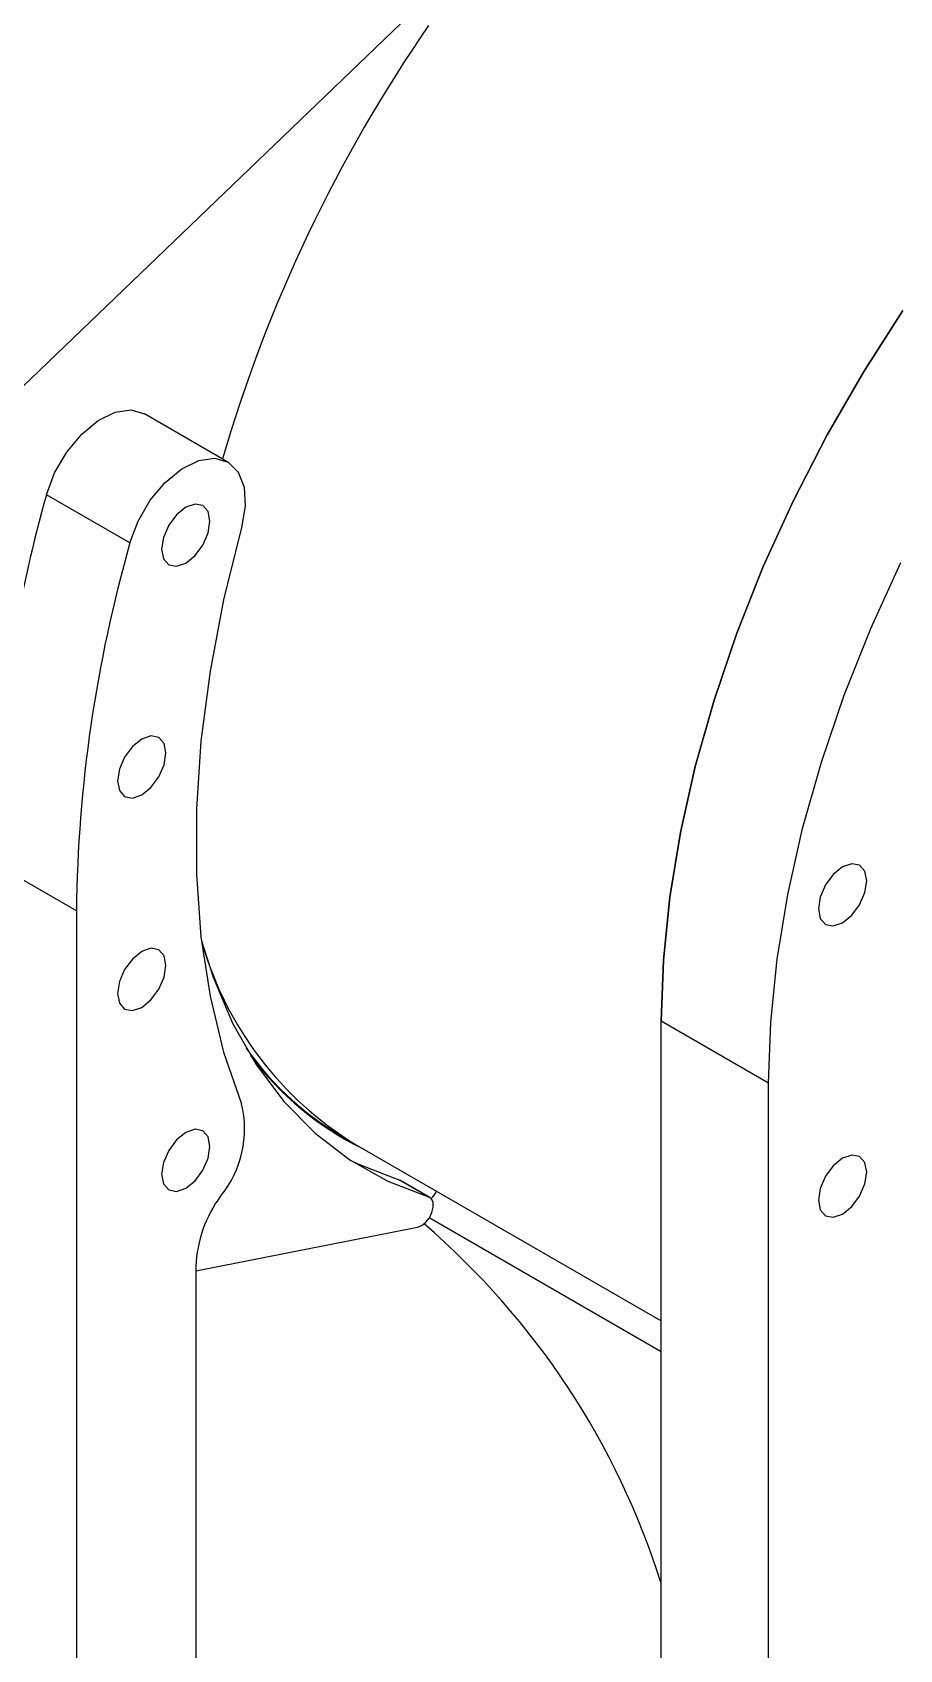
# Model space of a CAD drawing. Header units: millimetres. Extents: x 228 to 8791, y 273 to 5008.
# Drawn here: x 1330.9 to 1382.3, y 935.5 to 1031.3 of the extents above; entities that cross this region are included whole.
import ezdxf

# ---------------------------------------------------------------- set-up
doc = ezdxf.new("R2010")
doc.units = ezdxf.units.MM

msp = doc.modelspace()

# ---------------------------------------------------------------- linework, layer by layer
at = {"color": 7, "linetype": 'Continuous', "lineweight": 25}
for p, q in [((1325.351, 1005.556), (1353.701, 1032.743)), ((1342.464, 1005.816), (1337.514, 1008.673)), ((1336.658, 1001.025), (1331.708, 1003.883)), ((1333.489, 979.227), (1329.655, 981.44)), ((1333.489, 979.227), (1333.489, 870.237)), ((1368.131, 782.846), (1368.131, 972.692)), ((1374.495, 969.018), (1368.131, 972.692)), ((1374.495, 783.255), (1374.495, 969.018)), ((1348.162, 966.461), (1349.308, 965.8)), ((1350.015, 965.391), (1368.131, 954.933)), ((1352.584, 963.297), (1352.655, 963.266)), ((1354.352, 962.276), (1352.584, 963.297)), ((1354.423, 962.246), (1352.655, 963.266)), ((1340.56, 957.906), (1353.701, 960.476)), ((1368.131, 953.104), (1354.39, 961.037)), ((1340.56, 958.161), (1340.56, 875.136))]:
    msp.add_line(p, q, dxfattribs=at)
at = {"color": 7, "linetype": 'Continuous', "lineweight": 25, "flags": 128}
for points in [[(1382.453, 1014.789), (1380.111, 1011.147), (1377.942, 1007.389), (1375.959, 1003.541), (1374.176, 999.628), (1372.605, 995.678), (1371.258, 991.717), (1370.142, 987.772), (1369.267, 983.871), (1368.637, 980.04), (1368.258, 976.305), (1368.131, 972.692)], [(1368.131, 972.692), (1368.258, 976.305), (1368.637, 980.04), (1369.267, 983.871), (1370.142, 987.772), (1371.258, 991.717), (1372.605, 995.678), (1374.176, 999.628), (1375.959, 1003.541), (1377.942, 1007.389), (1380.111, 1011.147), (1382.453, 1014.789)], [(1331.708, 1003.883), (1332.195, 1005.181), (1332.911, 1006.411), (1333.797, 1007.474), (1334.781, 1008.283), (1335.784, 1008.773), (1336.725, 1008.904), (1337.514, 1008.673)], [(1336.658, 1001.025), (1337.145, 1002.323), (1337.861, 1003.553), (1338.746, 1004.616), (1339.731, 1005.425), (1340.734, 1005.915), (1341.675, 1006.046), (1342.477, 1005.808), (1343.076, 1005.219), (1343.423, 1004.328), (1343.489, 1003.207), (1343.27, 1001.946)], [(1339.964, 999.832), (1340.512, 1000.275), (1340.976, 1000.901), (1341.287, 1001.617), (1341.396, 1002.312), (1341.287, 1002.882), (1340.976, 1003.24), (1340.512, 1003.33), (1339.964, 1003.139), (1339.416, 1002.697), (1338.951, 1002.071), (1338.641, 1001.355), (1338.532, 1000.659), (1338.641, 1000.089), (1338.951, 999.732), (1339.416, 999.642), (1339.964, 999.832)], [(1343.27, 1001.946), (1342.206, 997.655), (1341.403, 993.426), (1340.864, 989.288), (1340.594, 985.267), (1340.594, 981.389), (1340.864, 977.68), (1341.403, 974.164), (1342.206, 970.863), (1343.27, 967.799)], [(1374.495, 969.018), (1374.622, 972.631), (1375.001, 976.366), (1375.631, 980.197), (1376.506, 984.098), (1377.622, 988.043), (1378.969, 992.004), (1380.54, 995.954), (1382.323, 999.867)], [(1337.354, 986.1), (1337.902, 986.542), (1338.367, 987.169), (1338.677, 987.885), (1338.786, 988.58), (1338.677, 989.15), (1338.367, 989.507), (1337.902, 989.598), (1337.354, 989.407), (1336.806, 988.965), (1336.342, 988.338), (1336.031, 987.623), (1335.922, 986.927), (1336.031, 986.357), (1336.342, 986), (1336.806, 985.91), (1337.354, 986.1)], [(1378.873, 978.522), (1379.421, 978.964), (1379.885, 979.591), (1380.196, 980.307), (1380.305, 981.002), (1380.196, 981.572), (1379.885, 981.929), (1379.421, 982.02), (1378.873, 981.829), (1378.325, 981.387), (1377.86, 980.76), (1377.55, 980.045), (1377.441, 979.349), (1377.55, 978.779), (1377.86, 978.422), (1378.325, 978.332), (1378.873, 978.522)], [(1337.354, 973.509), (1337.902, 973.951), (1338.367, 974.578), (1338.677, 975.293), (1338.786, 975.989), (1338.677, 976.559), (1338.367, 976.916), (1337.902, 977.006), (1337.354, 976.816), (1336.806, 976.373), (1336.342, 975.747), (1336.031, 975.031), (1335.922, 974.336), (1336.031, 973.766), (1336.342, 973.408), (1336.806, 973.318), (1337.354, 973.509)], [(1340.89, 977.453), (1341.583, 975.297), (1342.741, 972.574), (1344.14, 970.114), (1345.77, 967.933), (1347.62, 966.046), (1349.677, 964.468), (1351.926, 963.208), (1354.352, 962.276)], [(1339.964, 962.789), (1340.512, 963.232), (1340.976, 963.858), (1341.287, 964.574), (1341.396, 965.27), (1341.287, 965.839), (1340.976, 966.197), (1340.512, 966.287), (1339.964, 966.096), (1339.416, 965.654), (1338.951, 965.028), (1338.641, 964.312), (1338.532, 963.616), (1338.641, 963.047), (1338.951, 962.689), (1339.416, 962.599), (1339.964, 962.789)], [(1349.706, 964.448), (1350.158, 964.229), (1352.584, 963.297)], [(1378.873, 961.261), (1379.421, 961.703), (1379.885, 962.33), (1380.196, 963.045), (1380.305, 963.741), (1380.196, 964.311), (1379.885, 964.668), (1379.421, 964.758), (1378.873, 964.568), (1378.325, 964.126), (1377.86, 963.499), (1377.55, 962.784), (1377.441, 962.088), (1377.55, 961.518), (1377.86, 961.161), (1378.325, 961.071), (1378.873, 961.261)], [(1353.701, 960.476), (1353.945, 960.577), (1354.187, 960.775), (1354.396, 961.047), (1354.548, 961.359), (1354.623, 961.674), (1354.613, 961.954), (1354.519, 962.163), (1354.352, 962.276)]]:
    msp.add_lwpolyline(points, dxfattribs=at)
at = {"color": 7, "linetype": 'Continuous', "lineweight": 25}
for centre, radius, start, end in [((1427.571, 981.157), 88.966, 145.3854, 163.78449), ((1415.257, 980.389), 86.789, 164.29401, 175.91009), ((1416.097, 978.347), 82.613, 164.067, 179.38982), ((1360.856, 983.075), 20.743, 196.18408, 238.49077), ((1358.614, 981.751), 18.466, 215.29194, 241.009), ((1358.456, 981.564), 18.272, 216.63391, 244.02698), ((1337.148, 966.306), 6.301, 320.78147, 13.70591), ((1348.084, 957.844), 7.531, 143.51053, 177.58885), ((1353.351, 963.345), 1.643, 314.70518, 333.64112), ((1323.786, 925.399), 46.497, 17.49796, 49.34431)]:
    msp.add_arc(centre, radius, start, end, dxfattribs=at)

doc.saveas('drawing.dxf')
